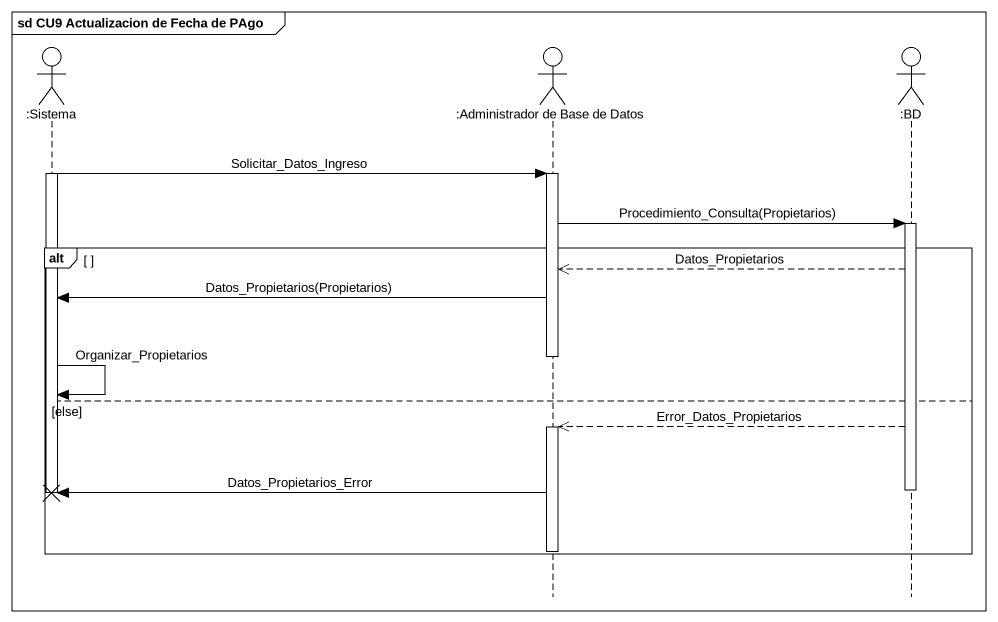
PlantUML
@startuml
mainframe sd CU9 Actualizacion de Fecha de PAgo
hide footbox
actor ":Sistema" as Sistema
actor ":Administrador de Base de Datos" as Administrador_de_Base_de
actor ":BD" as BD

activate Sistema
Sistema -> Administrador_de_Base_de : Solicitar_Datos_Ingreso
activate Administrador_de_Base_de
Administrador_de_Base_de -> BD : Procedimiento_Consulta(Propietarios)
activate BD
alt
  BD -->> Administrador_de_Base_de : Datos_Propietarios
  Administrador_de_Base_de -> Sistema : Datos_Propietarios(Propietarios)
  deactivate Administrador_de_Base_de
  Sistema -> Sistema : Organizar_Propietarios
else else
  BD -->> Administrador_de_Base_de : Error_Datos_Propietarios
  activate Administrador_de_Base_de
  deactivate BD
  Administrador_de_Base_de -> Sistema !! : Datos_Propietarios_Error
  deactivate Sistema
  deactivate Administrador_de_Base_de
end
@enduml
